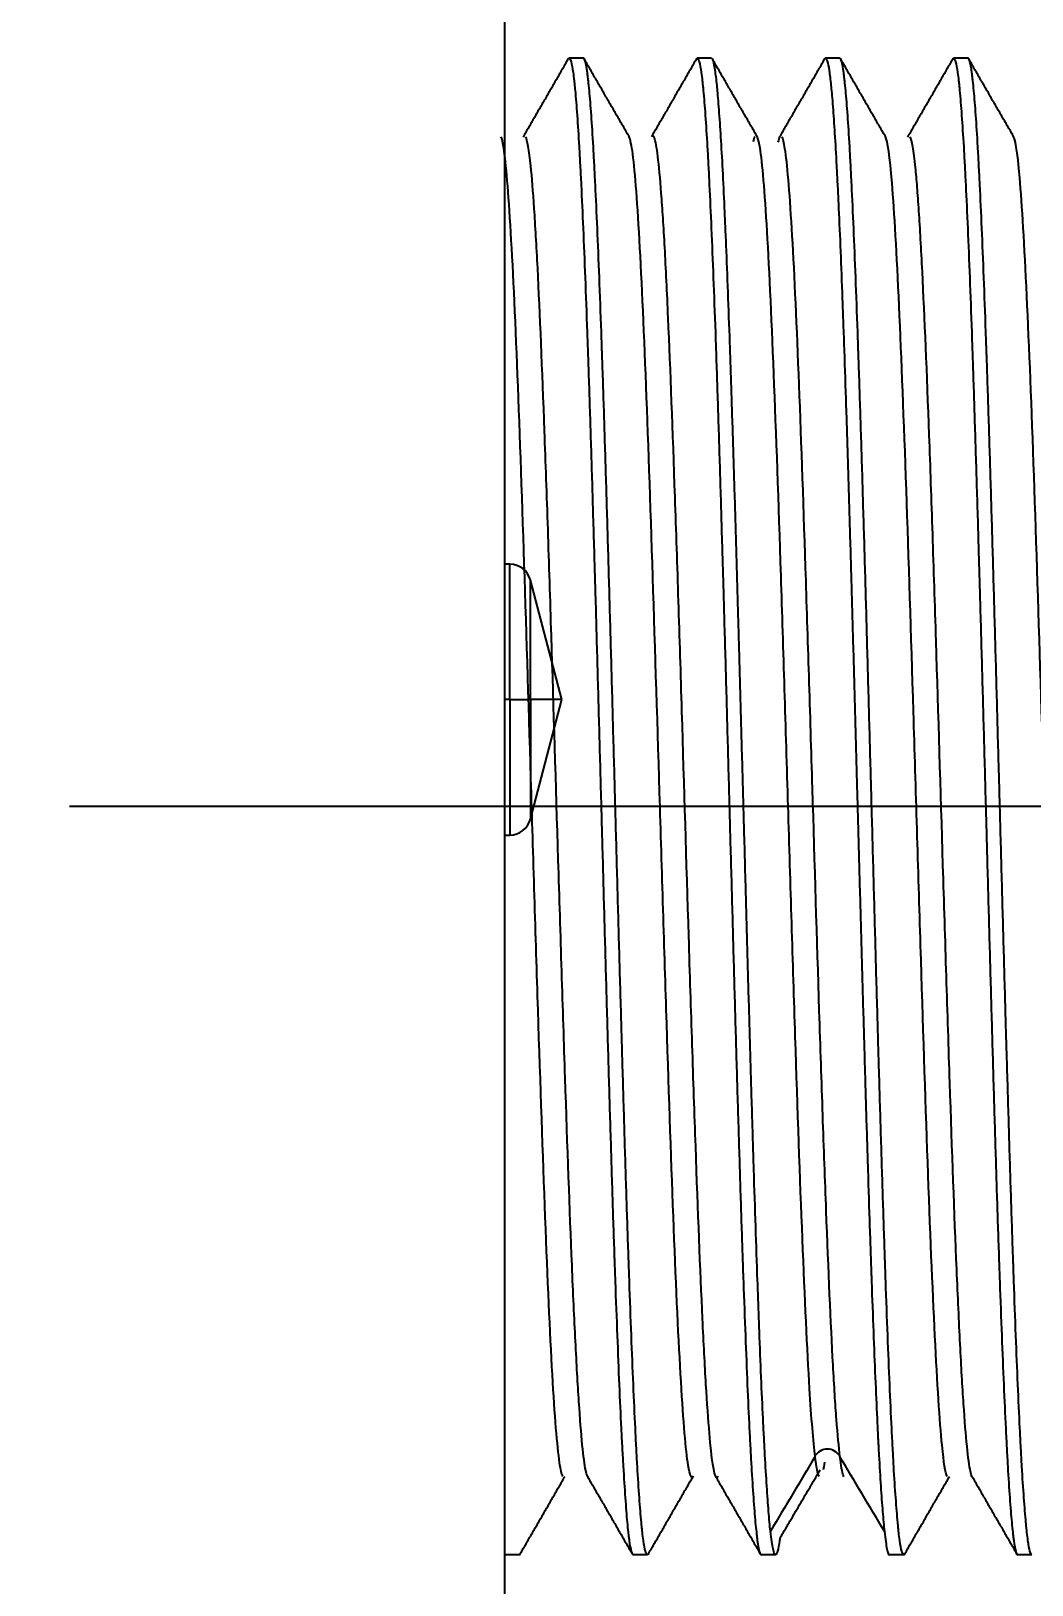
# Model space of a CAD drawing. Extents: x 11391 to 14551, y -233 to 2082.
# Drawn here: x 13566.71 to 13580.76, y 250.91 to 272.72 of the extents above; entities that cross this region are included whole.
import ezdxf

# ---------------------------------------------------------------- set-up
doc = ezdxf.new("R2010")
doc.units = 0
doc.header["$LTSCALE"] = 10
doc.header["$MEASUREMENT"] = 0
doc.header["$PDMODE"] = 3
doc.header["$PDSIZE"] = -10
doc.layers.get('0').update_dxf_attribs({"linetype": 'CONTINUOUS'})
doc.layers.get('DEFPOINTS').update_dxf_attribs({"linetype": 'CONTINUOUS'})
doc.layers.add('DEF_LAYER_ASSEM_MEMBER', color=7, linetype='CONTINUOUS')
doc.layers.add('치수선', color=7, linetype='CONTINUOUS', lineweight=20)
doc.styles.add('Daelim Dimension', font='')
doc.styles.get('Daelim Dimension').set_extended_font_data('나눔고딕')
doc.dimstyles.new('DEFAULT', dxfattribs={"dimscale": 2, "dimtxt": 2, "dimasz": 2, "dimexe": 0, "dimexo": 2, "dimgap": 1, "dimtad": 1, "dimdec": 1, "dimzin": 9, "dimdsep": 46, "dimtxsty": 'Daelim Dimension', "dimcen": 0.5, "dimclrd": 252, "dimclre": 252, "dimclrt": 3, "dimadec": 1, "dimazin": 0, "dimtfac": 1, "dimtdec": 1, "dimtix": 1, "dimtmove": 0, "dimatfit": 3, "dimfxl": 1, "dimtolj": 1, "dimtzin": 1, "dimlwd": 9, "dimlwe": 9, "dimarcsym": 0})

# ---------------------------------------------------------------- blocks, each defined once
blk = doc.blocks.new('*D13')
at = {"color": 5, "lineweight": 9, "ltscale": 0.5, "transparency": 16777216}
for p, q in [((13517.362, 1182.736), (13756.569, 1182.736)), ((13754.569, 269.836), (13754.569, 1174.736)), ((13611.087, 261.836), (13756.569, 261.836))]:
    blk.add_line(p, q, dxfattribs=at)
at = {"color": 5, "ltscale": 0.5, "transparency": 16777216}
for points in [[(13753.236, 1174.736), (13755.903, 1174.736), (13754.569, 1182.736)], [(13753.236, 269.836), (13755.903, 269.836), (13754.569, 261.836)]]:
    blk.add_solid(points, dxfattribs=at)
at = {"layer": 'DEFPOINTS', "color": 0, "ltscale": 0.5, "transparency": 16777216}
for p in [(13513.362, 1182.736), (13754.569, 1182.736), (13607.087, 261.836)]:
    blk.add_point(p, dxfattribs=at)
at = {"color": 7, "ltscale": 0.5, "transparency": 16777216, "insert": (13738.864, 722.286), "char_height": 20, "attachment_point": 5, "rotation": 90, "style": 'Daelim Dimension'}
blk.add_mtext('\\A1;(870~1330)', dxfattribs=at)

msp = doc.modelspace()

# ---------------------------------------------------------------- linework, layer by layer
at = {"layer": 'DEF_LAYER_ASSEM_MEMBER', "color": 7, "linetype": 'Continuous'}
for p, q in [((13573.362, 238.539), (13573.362, 307.337)), ((13574.462, 272.336), (13574.262, 272.336)), ((13576.262, 272.336), (13576.062, 272.336)), ((13578.062, 272.336), (13577.862, 272.336)), ((13579.862, 272.336), (13579.662, 272.336)), ((13573.429, 265.236), (13573.362, 265.236)), ((13573.429, 263.336), (13573.429, 265.236)), ((13574.161, 263.336), (13573.72, 265.012)), ((13573.72, 263.336), (13573.72, 265.012)), ((13573.429, 263.336), (13573.362, 263.336)), ((13573.429, 263.336), (13573.72, 263.336)), ((13573.429, 263.336), (13573.429, 261.436)), ((13573.72, 261.66), (13574.161, 263.336)), ((13574.161, 263.336), (13573.72, 263.336)), ((13573.72, 263.336), (13573.72, 261.66)), ((13591.642, 261.836), (13567.248, 261.836)), ((13573.362, 261.436), (13573.429, 261.436)), ((13573.562, 251.336), (13573.362, 251.336)), ((13575.362, 251.336), (13575.162, 251.336)), ((13577.162, 251.336), (13576.962, 251.336)), ((13578.962, 251.336), (13578.762, 251.336)), ((13580.762, 251.336), (13580.562, 251.336))]:
    msp.add_line(p, q, dxfattribs=at)
for centre, start, end in [((13573.429, 264.936), 14.7436, 90), ((13573.429, 261.736), 270, 345.2564)]:
    msp.add_arc(centre, 0.3, start, end, dxfattribs=at)
for points, degree in [([(13574.252, 272.33), (13573.934, 271.78), (13573.616, 271.23)], 2), ([(13574.248, 272.323), (13574.253, 272.332), (13574.258, 272.336), (13574.262, 272.336)], 3), ([(13575.109, 271.229), (13574.79, 271.779), (13574.472, 272.329)], 2), ([(13576.055, 272.334), (13575.737, 271.784), (13575.419, 271.234)], 2), ([(13576.051, 272.328), (13576.055, 272.333), (13576.059, 272.336), (13576.062, 272.336)], 3), ([(13576.905, 271.234), (13576.587, 271.784), (13576.269, 272.334)], 2), ([(13577.851, 272.327), (13577.533, 271.777), (13577.214, 271.227)], 2), ([(13577.847, 272.32), (13577.852, 272.33), (13577.857, 272.336), (13577.862, 272.336)], 3), ([(13578.709, 271.228), (13578.391, 271.778), (13578.073, 272.329)], 2), ([(13579.652, 272.33), (13579.334, 271.78), (13579.016, 271.23)], 2), ([(13579.648, 272.323), (13579.653, 272.332), (13579.657, 272.336), (13579.662, 272.336)], 3), ([(13580.509, 271.229), (13580.19, 271.779), (13579.872, 272.329)], 2), ([(13576.869, 271.235), (13576.861, 271.22), (13576.854, 271.196), (13576.846, 271.161)], 3), ([(13577.218, 271.232), (13577.21, 271.217), (13577.203, 271.192), (13577.195, 271.157)], 3), ([(13577.717, 252.717), (13577.508, 252.367), (13577.299, 252.016), (13577.09, 251.666)], 3), ([(13577.773, 252.435), (13577.754, 252.469), (13577.736, 252.564), (13577.717, 252.717)], 3), ([(13578.69, 251.666), (13578.481, 252.016), (13578.272, 252.367), (13578.063, 252.717)], 3), ([(13577.221, 251.566), (13577.504, 252.047), (13577.787, 252.528)], 2), ([(13577.85, 252.634), (13577.844, 252.593), (13577.838, 252.558), (13577.832, 252.529)], 3), ([(13573.569, 251.337), (13573.887, 251.887), (13574.205, 252.437)], 2), ([(13574.514, 252.445), (13574.833, 251.895), (13575.151, 251.345)], 2), ([(13575.373, 251.343), (13575.691, 251.893), (13576.009, 252.444)], 2), ([(13576.316, 252.442), (13576.634, 251.892), (13576.952, 251.341)], 2), ([(13578.969, 251.337), (13579.287, 251.887), (13579.605, 252.437)], 2), ([(13579.915, 252.444), (13580.233, 251.894), (13580.551, 251.344)], 2), ([(13577.162, 251.336), (13577.15, 251.336), (13577.126, 251.391), (13577.102, 251.556), (13577.09, 251.666)], 3), ([(13578.69, 251.666), (13578.702, 251.556), (13578.726, 251.391), (13578.75, 251.336), (13578.762, 251.336)], 3), ([(13573.573, 251.344), (13573.569, 251.338), (13573.566, 251.336), (13573.562, 251.336)], 3), ([(13575.377, 251.35), (13575.372, 251.34), (13575.367, 251.336), (13575.362, 251.336)], 3), ([(13578.973, 251.344), (13578.97, 251.338), (13578.966, 251.336), (13578.962, 251.336)], 3)]:
    msp.add_open_spline(points, degree=degree, dxfattribs=at)
for points, knots in [([(13574.262, 272.336), (13574.272, 272.336), (13574.281, 272.319), (13574.3, 272.251), (13574.309, 272.201), (13574.323, 272.1), (13574.328, 272.062), (13574.335, 271.999), (13574.337, 271.977), (13574.342, 271.931), (13574.344, 271.907), (13574.356, 271.781), (13574.366, 271.665), (13574.384, 271.401), (13574.393, 271.254), (13574.408, 271.011), (13574.412, 270.926), (13574.419, 270.792), (13574.422, 270.747), (13574.427, 270.654), (13574.429, 270.607), (13574.441, 270.366), (13574.45, 270.162), (13574.469, 269.727), (13574.478, 269.497), (13574.497, 269.013), (13574.506, 268.759), (13574.517, 268.458), (13574.518, 268.424), (13574.52, 268.357), (13574.521, 268.323), (13574.525, 268.22), (13574.532, 268.014), (13574.539, 267.803), (13574.553, 267.375), (13574.572, 266.788), (13574.59, 266.169), (13574.604, 265.693), (13574.609, 265.532), (13574.616, 265.287), (13574.619, 265.205), (13574.623, 265.041), (13574.626, 264.959), (13574.638, 264.547), (13574.647, 264.214), (13574.665, 263.543), (13574.675, 263.205), (13574.693, 262.524), (13574.703, 262.18), (13574.713, 261.791), (13574.715, 261.747), (13574.717, 261.661), (13574.72, 261.531), (13574.729, 261.23), (13574.736, 260.973), (13574.75, 260.461), (13574.759, 260.123), (13574.778, 259.453), (13574.787, 259.12), (13574.801, 258.626), (13574.806, 258.463), (13574.815, 258.136), (13574.82, 257.975), (13574.834, 257.498), (13574.844, 257.189), (13574.862, 256.586), (13574.871, 256.293), (13574.885, 255.865), (13574.89, 255.725), (13574.897, 255.517), (13574.901, 255.414), (13574.904, 255.312), (13574.906, 255.245), (13574.908, 255.211), (13574.918, 254.91), (13574.928, 254.655), (13574.947, 254.171), (13574.956, 253.941), (13574.974, 253.507), (13574.984, 253.302), (13574.995, 253.063), (13574.998, 253.016), (13575.002, 252.923), (13575.005, 252.877), (13575.012, 252.744), (13575.017, 252.659), (13575.031, 252.416), (13575.05, 252.123), (13575.068, 251.892), (13575.082, 251.742), (13575.087, 251.696), (13575.094, 251.632), (13575.096, 251.612), (13575.1, 251.584), (13575.101, 251.574), (13575.103, 251.556), (13575.114, 251.478), (13575.134, 251.37), (13575.153, 251.336), (13575.162, 251.336)], [0, 0, 0, 0, 0.03125, 0.03125, 0.0625, 0.0625, 0.078125, 0.078125, 0.085938, 0.085938, 0.09375, 0.09375, 0.125, 0.125, 0.15625, 0.15625, 0.171875, 0.171875, 0.179688, 0.179688, 0.1875, 0.1875, 0.21875, 0.21875, 0.25, 0.25, 0.28125, 0.28125, 0.285156, 0.285156, 0.289063, 0.289063, 0.296875, 0.3125, 0.3125, 0.34375, 0.375, 0.375, 0.390625, 0.390625, 0.398438, 0.398438, 0.40625, 0.40625, 0.4375, 0.4375, 0.46875, 0.46875, 0.5, 0.5, 0.503906, 0.503906, 0.507813, 0.515625, 0.53125, 0.53125, 0.5625, 0.5625, 0.59375, 0.59375, 0.609375, 0.609375, 0.625, 0.625, 0.65625, 0.65625, 0.6875, 0.6875, 0.703125, 0.703125, 0.710938, 0.714844, 0.714844, 0.71875, 0.71875, 0.75, 0.75, 0.78125, 0.78125, 0.8125, 0.8125, 0.820313, 0.820313, 0.828125, 0.828125, 0.84375, 0.84375, 0.875, 0.90625, 0.90625, 0.921875, 0.921875, 0.929688, 0.929688, 0.933594, 0.933594, 0.9375, 0.96875, 1, 1, 1, 1]), ([(13575.362, 251.336), (13575.352, 251.336), (13575.343, 251.353), (13575.324, 251.42), (13575.315, 251.471), (13575.301, 251.571), (13575.296, 251.609), (13575.289, 251.672), (13575.287, 251.694), (13575.282, 251.74), (13575.28, 251.765), (13575.268, 251.89), (13575.258, 252.007), (13575.24, 252.27), (13575.23, 252.417), (13575.216, 252.661), (13575.212, 252.746), (13575.205, 252.879), (13575.202, 252.925), (13575.198, 253.017), (13575.195, 253.065), (13575.183, 253.305), (13575.174, 253.51), (13575.155, 253.944), (13575.146, 254.174), (13575.127, 254.658), (13575.118, 254.913), (13575.108, 255.213), (13575.106, 255.247), (13575.104, 255.315), (13575.103, 255.349), (13575.099, 255.451), (13575.092, 255.658), (13575.085, 255.869), (13575.071, 256.297), (13575.052, 256.884), (13575.034, 257.502), (13575.02, 257.979), (13575.015, 258.14), (13575.008, 258.384), (13575.006, 258.466), (13575.001, 258.63), (13574.999, 258.712), (13574.987, 259.125), (13574.977, 259.457), (13574.959, 260.128), (13574.949, 260.466), (13574.931, 261.148), (13574.921, 261.491), (13574.911, 261.881), (13574.91, 261.924), (13574.907, 262.01), (13574.904, 262.14), (13574.895, 262.442), (13574.888, 262.699), (13574.874, 263.21), (13574.865, 263.548), (13574.846, 264.219), (13574.837, 264.551), (13574.823, 265.045), (13574.818, 265.209), (13574.809, 265.535), (13574.804, 265.696), (13574.79, 266.173), (13574.781, 266.483), (13574.762, 267.085), (13574.753, 267.379), (13574.739, 267.806), (13574.734, 267.947), (13574.727, 268.154), (13574.723, 268.257), (13574.72, 268.359), (13574.718, 268.427), (13574.716, 268.46), (13574.706, 268.762), (13574.696, 269.016), (13574.678, 269.501), (13574.668, 269.73), (13574.65, 270.164), (13574.64, 270.369), (13574.629, 270.609), (13574.626, 270.656), (13574.622, 270.748), (13574.619, 270.794), (13574.612, 270.927), (13574.608, 271.012), (13574.593, 271.256), (13574.575, 271.549), (13574.556, 271.78), (13574.542, 271.93), (13574.537, 271.976), (13574.53, 272.039), (13574.528, 272.059), (13574.524, 272.088), (13574.523, 272.097), (13574.521, 272.115), (13574.51, 272.194), (13574.5, 272.251), (13574.481, 272.319), (13574.471, 272.336), (13574.462, 272.336)], [0, 0, 0, 0, 0.03125, 0.03125, 0.0625, 0.0625, 0.078125, 0.078125, 0.085938, 0.085938, 0.09375, 0.09375, 0.125, 0.125, 0.15625, 0.15625, 0.171875, 0.171875, 0.179688, 0.179688, 0.1875, 0.1875, 0.21875, 0.21875, 0.25, 0.25, 0.28125, 0.28125, 0.285156, 0.285156, 0.289063, 0.289063, 0.296875, 0.3125, 0.3125, 0.34375, 0.375, 0.375, 0.390625, 0.390625, 0.398437, 0.398437, 0.40625, 0.40625, 0.4375, 0.4375, 0.46875, 0.46875, 0.5, 0.5, 0.503906, 0.503906, 0.507812, 0.515625, 0.53125, 0.53125, 0.5625, 0.5625, 0.59375, 0.59375, 0.609375, 0.609375, 0.625, 0.625, 0.65625, 0.65625, 0.6875, 0.6875, 0.703125, 0.703125, 0.710937, 0.714844, 0.714844, 0.71875, 0.71875, 0.75, 0.75, 0.78125, 0.78125, 0.8125, 0.8125, 0.820312, 0.820312, 0.828125, 0.828125, 0.84375, 0.84375, 0.875, 0.90625, 0.90625, 0.921875, 0.921875, 0.929687, 0.929687, 0.933594, 0.933594, 0.9375, 0.96875, 0.96875, 1, 1, 1, 1]), ([(13576.062, 272.336), (13576.072, 272.336), (13576.081, 272.319), (13576.1, 272.251), (13576.109, 272.201), (13576.123, 272.1), (13576.128, 272.062), (13576.135, 271.999), (13576.137, 271.977), (13576.142, 271.931), (13576.144, 271.907), (13576.156, 271.781), (13576.166, 271.665), (13576.184, 271.401), (13576.194, 271.254), (13576.208, 271.011), (13576.212, 270.926), (13576.219, 270.792), (13576.222, 270.747), (13576.227, 270.654), (13576.229, 270.607), (13576.241, 270.366), (13576.25, 270.162), (13576.269, 269.727), (13576.278, 269.497), (13576.297, 269.013), (13576.306, 268.759), (13576.317, 268.458), (13576.318, 268.424), (13576.32, 268.357), (13576.321, 268.323), (13576.325, 268.22), (13576.332, 268.014), (13576.339, 267.803), (13576.353, 267.375), (13576.372, 266.788), (13576.39, 266.169), (13576.404, 265.693), (13576.409, 265.532), (13576.416, 265.287), (13576.419, 265.205), (13576.423, 265.041), (13576.426, 264.959), (13576.437, 264.547), (13576.447, 264.214), (13576.466, 263.543), (13576.475, 263.205), (13576.493, 262.524), (13576.503, 262.18), (13576.513, 261.791), (13576.514, 261.747), (13576.517, 261.661), (13576.52, 261.531), (13576.529, 261.23), (13576.536, 260.973), (13576.55, 260.461), (13576.559, 260.123), (13576.578, 259.453), (13576.587, 259.12), (13576.601, 258.626), (13576.606, 258.463), (13576.615, 258.136), (13576.62, 257.975), (13576.634, 257.498), (13576.644, 257.189), (13576.662, 256.586), (13576.671, 256.293), (13576.685, 255.865), (13576.69, 255.725), (13576.697, 255.517), (13576.701, 255.414), (13576.704, 255.312), (13576.706, 255.245), (13576.708, 255.211), (13576.718, 254.91), (13576.728, 254.655), (13576.747, 254.171), (13576.756, 253.941), (13576.774, 253.507), (13576.784, 253.302), (13576.795, 253.063), (13576.798, 253.016), (13576.802, 252.923), (13576.805, 252.877), (13576.812, 252.744), (13576.817, 252.659), (13576.831, 252.416), (13576.85, 252.123), (13576.868, 251.892), (13576.882, 251.742), (13576.887, 251.696), (13576.894, 251.632), (13576.896, 251.612), (13576.9, 251.584), (13576.901, 251.574), (13576.903, 251.556), (13576.914, 251.478), (13576.924, 251.421), (13576.943, 251.353), (13576.953, 251.336), (13576.962, 251.336)], [0, 0, 0, 0, 0.03125, 0.03125, 0.0625, 0.0625, 0.078125, 0.078125, 0.085938, 0.085938, 0.09375, 0.09375, 0.125, 0.125, 0.15625, 0.15625, 0.171875, 0.171875, 0.179688, 0.179688, 0.1875, 0.1875, 0.21875, 0.21875, 0.25, 0.25, 0.28125, 0.28125, 0.285156, 0.285156, 0.289063, 0.289063, 0.296875, 0.3125, 0.3125, 0.34375, 0.375, 0.375, 0.390625, 0.390625, 0.398438, 0.398438, 0.40625, 0.40625, 0.4375, 0.4375, 0.46875, 0.46875, 0.5, 0.5, 0.503906, 0.503906, 0.507813, 0.515625, 0.53125, 0.53125, 0.5625, 0.5625, 0.59375, 0.59375, 0.609375, 0.609375, 0.625, 0.625, 0.65625, 0.65625, 0.6875, 0.6875, 0.703125, 0.703125, 0.710937, 0.714844, 0.714844, 0.71875, 0.71875, 0.75, 0.75, 0.78125, 0.78125, 0.8125, 0.8125, 0.820312, 0.820312, 0.828125, 0.828125, 0.84375, 0.84375, 0.875, 0.90625, 0.90625, 0.921875, 0.921875, 0.929687, 0.929687, 0.933594, 0.933594, 0.9375, 0.96875, 0.96875, 1, 1, 1, 1]), ([(13577.09, 251.666), (13577.081, 251.745), (13577.072, 251.838), (13577.055, 252.05), (13577.047, 252.169), (13577.03, 252.434), (13577.021, 252.579), (13577.01, 252.778), (13577.008, 252.819), (13577.004, 252.901), (13576.997, 253.027), (13576.99, 253.16), (13576.977, 253.433), (13576.96, 253.819), (13576.943, 254.25), (13576.932, 254.534), (13576.93, 254.592), (13576.926, 254.708), (13576.919, 254.884), (13576.913, 255.064), (13576.9, 255.431), (13576.883, 255.936), (13576.865, 256.472), (13576.852, 256.886), (13576.848, 257.026), (13576.842, 257.238), (13576.84, 257.31), (13576.835, 257.454), (13576.833, 257.526), (13576.822, 257.891), (13576.814, 258.186), (13576.796, 258.784), (13576.779, 259.388), (13576.762, 260.007), (13576.749, 260.476), (13576.745, 260.633), (13576.738, 260.871), (13576.736, 260.95), (13576.732, 261.109), (13576.73, 261.188), (13576.719, 261.585), (13576.71, 261.901), (13576.693, 262.53), (13576.684, 262.843), (13576.667, 263.467), (13576.659, 263.778), (13576.648, 264.165), (13576.645, 264.281), (13576.641, 264.397), (13576.639, 264.474), (13576.638, 264.513), (13576.633, 264.705), (13576.628, 264.858), (13576.615, 265.31), (13576.607, 265.606), (13576.59, 266.186), (13576.581, 266.47), (13576.564, 267.027), (13576.555, 267.3), (13576.545, 267.599), (13576.544, 267.633), (13576.542, 267.699), (13576.541, 267.732), (13576.538, 267.831), (13576.531, 268.026), (13576.525, 268.216), (13576.512, 268.587), (13576.503, 268.826), (13576.486, 269.282), (13576.478, 269.501), (13576.465, 269.814), (13576.46, 269.916), (13576.454, 270.065), (13576.451, 270.138), (13576.447, 270.211), (13576.445, 270.258), (13576.444, 270.282), (13576.434, 270.494), (13576.426, 270.669), (13576.409, 270.994), (13576.4, 271.144), (13576.383, 271.419), (13576.374, 271.544), (13576.361, 271.712), (13576.357, 271.764), (13576.351, 271.826), (13576.35, 271.838), (13576.348, 271.862), (13576.347, 271.874), (13576.344, 271.909), (13576.342, 271.931), (13576.331, 272.037), (13576.322, 272.108), (13576.305, 272.221), (13576.297, 272.264), (13576.283, 272.309), (13576.278, 272.32), (13576.273, 272.327)], [0, 0, 0, 0, 0.031681, 0.031681, 0.063362, 0.063362, 0.095043, 0.095043, 0.102964, 0.102964, 0.110884, 0.126725, 0.126725, 0.158406, 0.190087, 0.190087, 0.198007, 0.198007, 0.205928, 0.221768, 0.221768, 0.253449, 0.28513, 0.28513, 0.300971, 0.300971, 0.308891, 0.308891, 0.316812, 0.316812, 0.348493, 0.348493, 0.380174, 0.411855, 0.411855, 0.427696, 0.427696, 0.435616, 0.435616, 0.443536, 0.443536, 0.475217, 0.475217, 0.506899, 0.506899, 0.53858, 0.53858, 0.5465, 0.55046, 0.55046, 0.55442, 0.55442, 0.570261, 0.570261, 0.601942, 0.601942, 0.633623, 0.633623, 0.665304, 0.665304, 0.669265, 0.669265, 0.673225, 0.673225, 0.681145, 0.696986, 0.696986, 0.728667, 0.728667, 0.760348, 0.760348, 0.776189, 0.776189, 0.784109, 0.788069, 0.788069, 0.792029, 0.792029, 0.82371, 0.82371, 0.855391, 0.855391, 0.887073, 0.887073, 0.902913, 0.902913, 0.906873, 0.906873, 0.910833, 0.910833, 0.918754, 0.918754, 0.950435, 0.950435, 0.982116, 0.982116, 1, 1, 1, 1]), ([(13577.862, 272.336), (13577.871, 272.336), (13577.88, 272.321), (13577.897, 272.264), (13577.905, 272.221), (13577.923, 272.107), (13577.931, 272.037), (13577.942, 271.93), (13577.944, 271.907), (13577.949, 271.861), (13577.955, 271.79), (13577.962, 271.71), (13577.975, 271.542), (13577.983, 271.417), (13578, 271.141), (13578.009, 270.99), (13578.02, 270.784), (13578.022, 270.743), (13578.026, 270.657), (13578.033, 270.527), (13578.039, 270.391), (13578.052, 270.11), (13578.07, 269.715), (13578.087, 269.277), (13578.099, 268.933), (13578.104, 268.816), (13578.11, 268.636), (13578.112, 268.576), (13578.117, 268.453), (13578.119, 268.391), (13578.13, 268.078), (13578.139, 267.82), (13578.156, 267.291), (13578.173, 266.749), (13578.19, 266.179), (13578.203, 265.742), (13578.207, 265.595), (13578.214, 265.371), (13578.216, 265.295), (13578.22, 265.145), (13578.222, 265.069), (13578.233, 264.69), (13578.242, 264.385), (13578.259, 263.77), (13578.268, 263.46), (13578.285, 262.836), (13578.293, 262.521), (13578.304, 262.126), (13578.307, 262.007), (13578.311, 261.887), (13578.313, 261.808), (13578.314, 261.768), (13578.319, 261.568), (13578.324, 261.41), (13578.337, 260.936), (13578.345, 260.622), (13578.363, 260), (13578.371, 259.691), (13578.388, 259.078), (13578.397, 258.775), (13578.407, 258.436), (13578.408, 258.398), (13578.41, 258.323), (13578.411, 258.285), (13578.414, 258.173), (13578.421, 257.95), (13578.427, 257.731), (13578.44, 257.297), (13578.457, 256.734), (13578.475, 256.198), (13578.487, 255.806), (13578.492, 255.677), (13578.498, 255.487), (13578.501, 255.392), (13578.505, 255.299), (13578.507, 255.237), (13578.508, 255.206), (13578.518, 254.929), (13578.526, 254.693), (13578.544, 254.244), (13578.561, 253.816), (13578.578, 253.431), (13578.591, 253.158), (13578.595, 253.07), (13578.6, 252.963), (13578.602, 252.941), (13578.604, 252.899), (13578.605, 252.878), (13578.608, 252.816), (13578.61, 252.776), (13578.621, 252.578), (13578.63, 252.433), (13578.647, 252.169), (13578.656, 252.049), (13578.673, 251.838), (13578.682, 251.745), (13578.69, 251.666)], [0, 0, 0, 0, 0.03125, 0.03125, 0.0625, 0.0625, 0.09375, 0.09375, 0.101562, 0.101562, 0.109375, 0.125, 0.125, 0.15625, 0.15625, 0.1875, 0.1875, 0.195312, 0.195312, 0.203125, 0.21875, 0.21875, 0.25, 0.28125, 0.28125, 0.296875, 0.296875, 0.304687, 0.304687, 0.3125, 0.3125, 0.34375, 0.34375, 0.375, 0.40625, 0.40625, 0.421875, 0.421875, 0.429687, 0.429687, 0.4375, 0.4375, 0.46875, 0.46875, 0.5, 0.5, 0.53125, 0.53125, 0.539062, 0.542969, 0.542969, 0.546875, 0.546875, 0.5625, 0.5625, 0.59375, 0.59375, 0.625, 0.625, 0.65625, 0.65625, 0.660156, 0.660156, 0.664062, 0.664062, 0.671875, 0.6875, 0.6875, 0.71875, 0.75, 0.75, 0.765625, 0.765625, 0.773437, 0.777344, 0.777344, 0.78125, 0.78125, 0.8125, 0.8125, 0.84375, 0.875, 0.875, 0.890625, 0.890625, 0.894531, 0.894531, 0.898437, 0.898437, 0.90625, 0.90625, 0.9375, 0.9375, 0.96875, 0.96875, 1, 1, 1, 1]), ([(13578.962, 251.336), (13578.952, 251.336), (13578.943, 251.353), (13578.924, 251.42), (13578.915, 251.471), (13578.901, 251.571), (13578.896, 251.609), (13578.889, 251.672), (13578.887, 251.694), (13578.882, 251.74), (13578.88, 251.765), (13578.868, 251.89), (13578.859, 252.007), (13578.84, 252.27), (13578.83, 252.417), (13578.816, 252.661), (13578.812, 252.746), (13578.805, 252.879), (13578.802, 252.925), (13578.798, 253.017), (13578.795, 253.065), (13578.783, 253.305), (13578.774, 253.51), (13578.755, 253.944), (13578.746, 254.174), (13578.727, 254.658), (13578.718, 254.913), (13578.707, 255.213), (13578.706, 255.247), (13578.704, 255.315), (13578.703, 255.349), (13578.699, 255.451), (13578.692, 255.658), (13578.685, 255.869), (13578.671, 256.297), (13578.662, 256.59), (13578.643, 257.193), (13578.634, 257.502), (13578.62, 257.979), (13578.615, 258.14), (13578.608, 258.384), (13578.605, 258.466), (13578.601, 258.63), (13578.598, 258.712), (13578.587, 259.125), (13578.577, 259.457), (13578.559, 260.128), (13578.549, 260.466), (13578.531, 261.148), (13578.521, 261.491), (13578.511, 261.881), (13578.509, 261.924), (13578.507, 262.01), (13578.504, 262.14), (13578.495, 262.442), (13578.488, 262.699), (13578.474, 263.21), (13578.465, 263.548), (13578.446, 264.219), (13578.437, 264.551), (13578.423, 265.045), (13578.418, 265.209), (13578.409, 265.535), (13578.404, 265.696), (13578.39, 266.173), (13578.381, 266.483), (13578.362, 267.085), (13578.353, 267.379), (13578.339, 267.806), (13578.334, 267.947), (13578.327, 268.154), (13578.323, 268.257), (13578.32, 268.359), (13578.317, 268.427), (13578.316, 268.46), (13578.306, 268.762), (13578.296, 269.016), (13578.278, 269.501), (13578.268, 269.73), (13578.25, 270.164), (13578.24, 270.369), (13578.228, 270.609), (13578.226, 270.656), (13578.221, 270.748), (13578.219, 270.794), (13578.212, 270.927), (13578.207, 271.012), (13578.193, 271.256), (13578.184, 271.402), (13578.165, 271.664), (13578.156, 271.78), (13578.142, 271.93), (13578.137, 271.976), (13578.13, 272.039), (13578.128, 272.059), (13578.124, 272.088), (13578.123, 272.097), (13578.121, 272.115), (13578.11, 272.194), (13578.1, 272.251), (13578.081, 272.319), (13578.072, 272.336), (13578.062, 272.336)], [0, 0, 0, 0, 0.03125, 0.03125, 0.0625, 0.0625, 0.078125, 0.078125, 0.085937, 0.085937, 0.09375, 0.09375, 0.125, 0.125, 0.15625, 0.15625, 0.171875, 0.171875, 0.179687, 0.179687, 0.1875, 0.1875, 0.21875, 0.21875, 0.25, 0.25, 0.28125, 0.28125, 0.285156, 0.285156, 0.289062, 0.289062, 0.296875, 0.3125, 0.3125, 0.34375, 0.34375, 0.375, 0.375, 0.390625, 0.390625, 0.398437, 0.398437, 0.40625, 0.40625, 0.4375, 0.4375, 0.46875, 0.46875, 0.5, 0.5, 0.503906, 0.503906, 0.507812, 0.515625, 0.53125, 0.53125, 0.5625, 0.5625, 0.59375, 0.59375, 0.609375, 0.609375, 0.625, 0.625, 0.65625, 0.65625, 0.6875, 0.6875, 0.703125, 0.703125, 0.710937, 0.714844, 0.714844, 0.71875, 0.71875, 0.75, 0.75, 0.78125, 0.78125, 0.8125, 0.8125, 0.820312, 0.820312, 0.828125, 0.828125, 0.84375, 0.84375, 0.875, 0.875, 0.90625, 0.90625, 0.921875, 0.921875, 0.929687, 0.929687, 0.933594, 0.933594, 0.9375, 0.96875, 0.96875, 1, 1, 1, 1]), ([(13579.662, 272.336), (13579.671, 272.336), (13579.681, 272.319), (13579.7, 272.251), (13579.709, 272.201), (13579.723, 272.1), (13579.728, 272.062), (13579.735, 271.999), (13579.737, 271.977), (13579.742, 271.931), (13579.744, 271.907), (13579.756, 271.781), (13579.765, 271.665), (13579.784, 271.401), (13579.794, 271.254), (13579.808, 271.011), (13579.813, 270.926), (13579.82, 270.792), (13579.822, 270.747), (13579.827, 270.654), (13579.829, 270.607), (13579.841, 270.366), (13579.85, 270.162), (13579.869, 269.727), (13579.878, 269.497), (13579.897, 269.013), (13579.906, 268.759), (13579.917, 268.458), (13579.918, 268.424), (13579.92, 268.357), (13579.922, 268.323), (13579.925, 268.22), (13579.932, 268.014), (13579.939, 267.803), (13579.953, 267.375), (13579.962, 267.081), (13579.981, 266.478), (13579.99, 266.169), (13580.005, 265.693), (13580.009, 265.532), (13580.016, 265.287), (13580.019, 265.205), (13580.023, 265.041), (13580.026, 264.959), (13580.037, 264.547), (13580.047, 264.214), (13580.065, 263.543), (13580.075, 263.205), (13580.093, 262.524), (13580.103, 262.18), (13580.114, 261.791), (13580.115, 261.747), (13580.117, 261.661), (13580.121, 261.531), (13580.129, 261.23), (13580.136, 260.973), (13580.15, 260.461), (13580.159, 260.123), (13580.178, 259.453), (13580.187, 259.12), (13580.201, 258.626), (13580.206, 258.463), (13580.215, 258.136), (13580.22, 257.975), (13580.234, 257.498), (13580.243, 257.189), (13580.262, 256.586), (13580.271, 256.293), (13580.285, 255.865), (13580.29, 255.725), (13580.297, 255.517), (13580.301, 255.414), (13580.304, 255.312), (13580.307, 255.245), (13580.308, 255.211), (13580.319, 254.91), (13580.328, 254.655), (13580.346, 254.171), (13580.356, 253.941), (13580.374, 253.507), (13580.384, 253.302), (13580.396, 253.063), (13580.398, 253.016), (13580.403, 252.923), (13580.405, 252.877), (13580.412, 252.744), (13580.417, 252.659), (13580.431, 252.416), (13580.44, 252.269), (13580.459, 252.007), (13580.468, 251.892), (13580.482, 251.742), (13580.487, 251.696), (13580.494, 251.632), (13580.496, 251.612), (13580.5, 251.584), (13580.501, 251.574), (13580.503, 251.556), (13580.514, 251.478), (13580.534, 251.37), (13580.553, 251.336), (13580.562, 251.336)], [0, 0, 0, 0, 0.03125, 0.03125, 0.0625, 0.0625, 0.078125, 0.078125, 0.085938, 0.085938, 0.09375, 0.09375, 0.125, 0.125, 0.15625, 0.15625, 0.171875, 0.171875, 0.179688, 0.179688, 0.1875, 0.1875, 0.21875, 0.21875, 0.25, 0.25, 0.28125, 0.28125, 0.285156, 0.285156, 0.289063, 0.289063, 0.296875, 0.3125, 0.3125, 0.34375, 0.34375, 0.375, 0.375, 0.390625, 0.390625, 0.398438, 0.398438, 0.40625, 0.40625, 0.4375, 0.4375, 0.46875, 0.46875, 0.5, 0.5, 0.503906, 0.503906, 0.507813, 0.515625, 0.53125, 0.53125, 0.5625, 0.5625, 0.59375, 0.59375, 0.609375, 0.609375, 0.625, 0.625, 0.65625, 0.65625, 0.6875, 0.6875, 0.703125, 0.703125, 0.710938, 0.714844, 0.714844, 0.71875, 0.71875, 0.75, 0.75, 0.78125, 0.78125, 0.8125, 0.8125, 0.820312, 0.820312, 0.828125, 0.828125, 0.84375, 0.84375, 0.875, 0.875, 0.90625, 0.90625, 0.921875, 0.921875, 0.929687, 0.929687, 0.933594, 0.933594, 0.9375, 0.96875, 1, 1, 1, 1]), ([(13580.762, 251.336), (13580.752, 251.336), (13580.743, 251.353), (13580.724, 251.42), (13580.715, 251.471), (13580.701, 251.571), (13580.696, 251.609), (13580.689, 251.672), (13580.687, 251.694), (13580.682, 251.74), (13580.68, 251.765), (13580.668, 251.89), (13580.659, 252.007), (13580.64, 252.27), (13580.63, 252.417), (13580.616, 252.661), (13580.612, 252.746), (13580.605, 252.879), (13580.602, 252.925), (13580.598, 253.017), (13580.595, 253.065), (13580.584, 253.305), (13580.574, 253.51), (13580.555, 253.944), (13580.546, 254.174), (13580.527, 254.658), (13580.518, 254.913), (13580.507, 255.213), (13580.506, 255.247), (13580.504, 255.315), (13580.503, 255.349), (13580.499, 255.451), (13580.492, 255.658), (13580.485, 255.869), (13580.471, 256.297), (13580.462, 256.59), (13580.443, 257.193), (13580.434, 257.502), (13580.42, 257.979), (13580.415, 258.14), (13580.408, 258.384), (13580.405, 258.466), (13580.401, 258.63), (13580.398, 258.712), (13580.387, 259.125), (13580.377, 259.457), (13580.359, 260.128), (13580.349, 260.466), (13580.331, 261.148), (13580.321, 261.491), (13580.311, 261.881), (13580.309, 261.924), (13580.307, 262.01), (13580.304, 262.14), (13580.295, 262.442), (13580.288, 262.699), (13580.274, 263.21), (13580.265, 263.548), (13580.246, 264.219), (13580.237, 264.551), (13580.223, 265.045), (13580.218, 265.209), (13580.209, 265.535), (13580.204, 265.696), (13580.19, 266.173), (13580.181, 266.483), (13580.162, 267.085), (13580.153, 267.379), (13580.139, 267.806), (13580.134, 267.947), (13580.127, 268.154), (13580.123, 268.257), (13580.12, 268.359), (13580.117, 268.427), (13580.116, 268.46), (13580.106, 268.762), (13580.096, 269.016), (13580.078, 269.501), (13580.068, 269.73), (13580.05, 270.164), (13580.04, 270.369), (13580.028, 270.609), (13580.026, 270.656), (13580.021, 270.748), (13580.019, 270.794), (13580.012, 270.927), (13580.007, 271.012), (13579.993, 271.256), (13579.984, 271.402), (13579.965, 271.664), (13579.956, 271.78), (13579.942, 271.93), (13579.937, 271.976), (13579.93, 272.039), (13579.928, 272.059), (13579.924, 272.088), (13579.923, 272.097), (13579.921, 272.115), (13579.91, 272.194), (13579.9, 272.251), (13579.881, 272.319), (13579.872, 272.336), (13579.862, 272.336)], [0, 0, 0, 0, 0.03125, 0.03125, 0.0625, 0.0625, 0.078125, 0.078125, 0.085938, 0.085938, 0.09375, 0.09375, 0.125, 0.125, 0.15625, 0.15625, 0.171875, 0.171875, 0.179687, 0.179687, 0.1875, 0.1875, 0.21875, 0.21875, 0.25, 0.25, 0.28125, 0.28125, 0.285156, 0.285156, 0.289062, 0.289062, 0.296875, 0.3125, 0.3125, 0.34375, 0.34375, 0.375, 0.375, 0.390625, 0.390625, 0.398437, 0.398437, 0.40625, 0.40625, 0.4375, 0.4375, 0.46875, 0.46875, 0.5, 0.5, 0.503906, 0.503906, 0.507812, 0.515625, 0.53125, 0.53125, 0.5625, 0.5625, 0.59375, 0.59375, 0.609375, 0.609375, 0.625, 0.625, 0.65625, 0.65625, 0.6875, 0.6875, 0.703125, 0.703125, 0.710937, 0.714844, 0.714844, 0.71875, 0.71875, 0.75, 0.75, 0.78125, 0.78125, 0.8125, 0.8125, 0.820312, 0.820312, 0.828125, 0.828125, 0.84375, 0.84375, 0.875, 0.875, 0.90625, 0.90625, 0.921875, 0.921875, 0.929688, 0.929688, 0.933594, 0.933594, 0.9375, 0.96875, 0.96875, 1, 1, 1, 1]), ([(13574.173, 252.436), (13574.158, 252.463), (13574.11, 252.674), (13574.028, 253.704), (13573.927, 255.954), (13573.827, 258.918), (13573.727, 262.236), (13573.626, 265.506), (13573.526, 268.33), (13573.426, 270.366), (13573.352, 271.102), (13573.312, 271.223), (13573.305, 271.235)], [0, 0, 0, 0, 0.051661, 0.167204, 0.282747, 0.398289, 0.513832, 0.629375, 0.744918, 0.860461, 0.976003, 1, 1, 1, 1]), ([(13574.52, 252.439), (13574.512, 252.455), (13574.472, 252.594), (13574.432, 253.001), (13574.392, 253.609), (13574.384, 253.741), (13574.368, 254.024), (13574.343, 254.477), (13574.287, 255.725), (13574.231, 257.288), (13574.191, 258.517), (13574.175, 259.015), (13574.167, 259.269), (13574.143, 260.037), (13574.094, 261.607), (13574.038, 263.478), (13573.998, 264.741), (13573.982, 265.239), (13573.974, 265.484), (13573.95, 266.205), (13573.901, 267.59), (13573.853, 268.755), (13573.805, 269.705), (13573.789, 269.986), (13573.757, 270.466), (13573.717, 270.957), (13573.677, 271.19), (13573.653, 271.234)], [0, 0, 0, 0, 0.027599, 0.138883, 0.138883, 0.166704, 0.166704, 0.194525, 0.250167, 0.361451, 0.389272, 0.389272, 0.417093, 0.417093, 0.472735, 0.58402, 0.611841, 0.611841, 0.639662, 0.639662, 0.695304, 0.806588, 0.806588, 0.86223, 0.86223, 0.917872, 1, 1, 1, 1]), ([(13576.004, 252.436), (13575.981, 252.394), (13575.924, 252.521), (13575.834, 253.6), (13575.733, 255.799), (13575.633, 258.73), (13575.533, 262.039), (13575.432, 265.322), (13575.332, 268.183), (13575.232, 270.273), (13575.156, 271.076), (13575.114, 271.218), (13575.105, 271.235)], [0, 0, 0, 0, 0.078308, 0.189873, 0.301437, 0.413001, 0.524565, 0.636129, 0.747693, 0.859257, 0.970821, 1, 1, 1, 1]), ([(13576.354, 252.435), (13576.346, 252.419), (13576.305, 252.404), (13576.249, 252.775), (13576.201, 253.462), (13576.168, 254), (13576.152, 254.308), (13576.104, 255.336), (13576.056, 256.569), (13576.008, 258), (13575.983, 258.74), (13575.975, 258.991), (13575.959, 259.499), (13575.919, 260.784), (13575.863, 262.661), (13575.815, 264.212), (13575.791, 264.967), (13575.783, 265.215), (13575.766, 265.702), (13575.726, 266.898), (13575.67, 268.392), (13575.614, 269.551), (13575.59, 269.963), (13575.573, 270.217), (13575.565, 270.334), (13575.525, 270.868), (13575.481, 271.226), (13575.437, 271.258), (13575.425, 271.242)], [0, 0, 0, 0, 0.027002, 0.130854, 0.182781, 0.182781, 0.234707, 0.234707, 0.33856, 0.390487, 0.390487, 0.41645, 0.41645, 0.442413, 0.546266, 0.598193, 0.598193, 0.624156, 0.624156, 0.650119, 0.753972, 0.805899, 0.831862, 0.831862, 0.857825, 0.857825, 0.961678, 1, 1, 1, 1]), ([(13577.717, 252.717), (13577.691, 252.928), (13577.632, 253.665), (13577.539, 255.646), (13577.439, 258.544), (13577.339, 261.841), (13577.238, 265.137), (13577.138, 268.033), (13577.038, 270.176), (13576.959, 271.065), (13576.913, 271.223), (13576.901, 271.241)], [0, 0, 0, 0, 0.094662, 0.217724, 0.340786, 0.463849, 0.586911, 0.709974, 0.833036, 0.956099, 1, 1, 1, 1]), ([(13578.066, 252.718), (13578.05, 252.849), (13578.025, 253.108), (13578.001, 253.46), (13577.985, 253.714), (13577.977, 253.852), (13577.937, 254.586), (13577.889, 255.695), (13577.833, 257.263), (13577.808, 257.98), (13577.792, 258.468), (13577.784, 258.716), (13577.744, 259.973), (13577.696, 261.567), (13577.648, 263.149), (13577.615, 264.186), (13577.599, 264.696), (13577.551, 266.175), (13577.487, 268.017), (13577.423, 269.409), (13577.374, 270.215), (13577.358, 270.444), (13577.326, 270.818), (13577.296, 271.086), (13577.267, 271.209), (13577.253, 271.235)], [0, 0, 0, 0, 0.059382, 0.089074, 0.089074, 0.118765, 0.118765, 0.23753, 0.296912, 0.326603, 0.326603, 0.356294, 0.356294, 0.475059, 0.534442, 0.534442, 0.593824, 0.593824, 0.712589, 0.831354, 0.831354, 0.890736, 0.890736, 0.950119, 1, 1, 1, 1]), ([(13579.573, 252.436), (13579.548, 252.481), (13579.491, 252.829), (13579.399, 254.255), (13579.299, 256.741), (13579.199, 259.846), (13579.098, 263.192), (13578.998, 266.373), (13578.898, 269.004), (13578.8, 270.719), (13578.735, 271.179), (13578.705, 271.236)], [0, 0, 0, 0, 0.084547, 0.20009, 0.315632, 0.431175, 0.546718, 0.662261, 0.777804, 0.893346, 1, 1, 1, 1]), ([(13579.92, 252.436), (13579.913, 252.451), (13579.874, 252.582), (13579.818, 253.139), (13579.77, 253.975), (13579.746, 254.449), (13579.738, 254.616), (13579.722, 254.967), (13579.681, 255.888), (13579.625, 257.447), (13579.577, 258.944), (13579.553, 259.71), (13579.545, 259.968), (13579.529, 260.489), (13579.488, 261.799), (13579.432, 263.67), (13579.384, 265.175), (13579.36, 265.9), (13579.352, 266.137), (13579.336, 266.599), (13579.296, 267.728), (13579.239, 269.092), (13579.183, 270.089), (13579.159, 270.426), (13579.143, 270.63), (13579.135, 270.721), (13579.102, 271.044), (13579.078, 271.188), (13579.054, 271.232)], [0, 0, 0, 0, 0.025164, 0.13651, 0.192184, 0.192184, 0.22002, 0.22002, 0.247857, 0.359203, 0.414876, 0.414876, 0.442712, 0.442712, 0.470549, 0.581895, 0.637568, 0.637568, 0.665405, 0.665405, 0.693241, 0.804588, 0.860261, 0.888097, 0.888097, 0.915934, 0.915934, 1, 1, 1, 1]), ([(13581.404, 252.435), (13581.371, 252.376), (13581.305, 252.637), (13581.205, 254.135), (13581.105, 256.575), (13581.004, 259.653), (13580.904, 262.996), (13580.804, 266.198), (13580.703, 268.871), (13580.604, 270.674), (13580.538, 271.173), (13580.505, 271.235)], [0, 0, 0, 0, 0.110086, 0.221674, 0.333262, 0.44485, 0.556438, 0.668026, 0.779614, 0.891202, 1, 1, 1, 1]), ([(13578.066, 252.718), (13578.031, 252.779), (13577.89, 252.859), (13577.749, 252.779), (13577.714, 252.718)], [0, 0, 0, 0, 0.500068, 1, 1, 1, 1]), ([(13578.122, 252.432), (13578.119, 252.437), (13578.1, 252.481), (13578.082, 252.586), (13578.066, 252.718)], [0, 0, 0, 0, 0.140897, 1, 1, 1, 1]), ([(13577.222, 251.569), (13577.222, 251.568), (13577.222, 251.567), (13577.221, 251.556), (13577.21, 251.478), (13577.2, 251.421), (13577.181, 251.353), (13577.172, 251.336), (13577.162, 251.336)], [0, 0, 0, 0, 0.008167, 0.008167, 0.06651, 0.533255, 0.533255, 1, 1, 1, 1])]:
    msp.add_open_spline(points, degree=3, knots=knots, dxfattribs=at)
at = {"layer": '치수선'}
msp.add_line((13573.362, 44.446), (13573.362, 1330.973), dxfattribs=at)

# ---------------------------------------------------------------- dimensions: what is measured, and where the dimension line sits
at = {"color": 5, "ltscale": 0.5}
dim = msp.add_linear_dim(base=(13754.569, 1182.736), p1=(13607.087, 261.836), p2=(13513.362, 1182.736), angle=90, text='(870~1330)', dimstyle='DEFAULT', override={"dimtxt": 10, "dimasz": 4, "dimexe": 1, "dimdec": 0, "dimclrd": 5, "dimclre": 5, "dimclrt": 7}, dxfattribs=at)
dim.commit()
dim.dimension.update_dxf_attribs({"geometry": '*D13', "text_midpoint": (13754.569, 722.286), "dimtype": 160})

doc.saveas('drawing.dxf')
